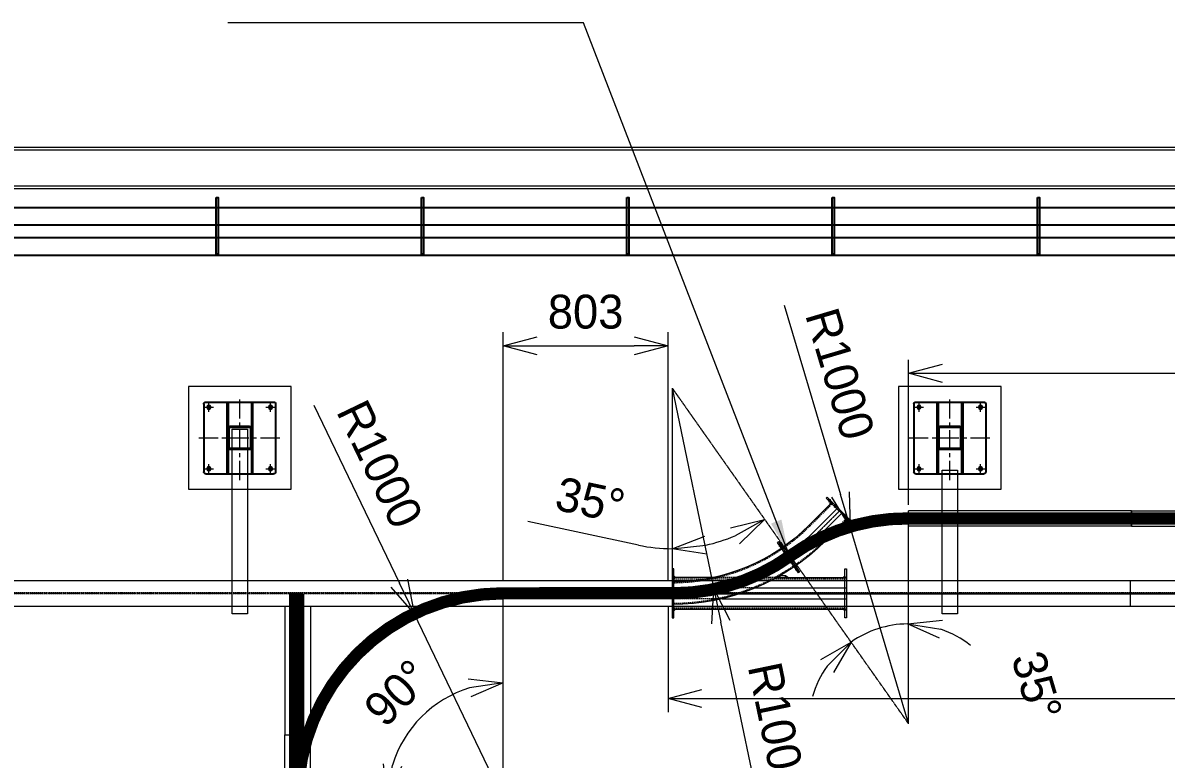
# Model space of a CAD drawing. Header units: inches. Extents: x 702888 to 852715, y 9845 to 271320.
# Drawn here: x 729489 to 735058, y 90538 to 94125 of the extents above; entities that cross this region are included whole.
import ezdxf

# ---------------------------------------------------------------- set-up
doc = ezdxf.new("R2010")
doc.units = ezdxf.units.IN
doc.header["$MEASUREMENT"] = 0
doc.header["$PDMODE"] = 34
for name, pattern in [('CENTER', [2, 1.25, -0.25, 0.25, -0.25]), ('CENTER2', [1.125, 0.75, -0.125, 0.125, -0.125]), ('GESTRICHELT2', [9.525, 6.35, -3.175]), ('HIDDEN', [9.525, 6.35, -3.175]), ('MITTE2', [725.805, 483.87, -80.645, 80.645, -80.645])]:
    doc.linetypes.add(name, pattern=pattern)
doc.layers.get('0').update_dxf_attribs({"lineweight": 5})
doc.layers.get('Defpoints').update_dxf_attribs({"lineweight": 5})
for name, color, linetype, lineweight in [('AIR PIPE', 120, 'Continuous', 5), ('Beam 150x75', 55, 'Continuous', 5), ('Beam 200', 6, 'Continuous', 0), ('BEMASSUNG', 5, 'Continuous', 0), ('CENTRE LINE', 1, 'CENTER2', 15), ('chain', 2, 'Continuous', 5), ('chain con', 52, 'Continuous', 5), ('cl', 6, 'CENTER', 5), ('MITTE', 1, 'MITTE2', 0), ('Power track', 161, 'Continuous', 5), ('UNSICHTBAR', 1, 'GESTRICHELT2', 0), ('VOLLINIE', 7, 'Continuous', 0)]:
    doc.layers.add(name, color=color, linetype=linetype, lineweight=lineweight)
for name, color, linetype in [('Conveyor_PF 1', 30, 'Continuous'), ('FREE-6M', 70, 'Continuous'), ('p5', 2, 'Continuous'), ('PF2-6 m', 200, 'Continuous'), ('Schweißnahht', 7, 'Continuous')]:
    doc.layers.add(name, color=color, linetype=linetype)
doc.dimstyles.new('D1', dxfattribs={"dimscale": 66, "dimtxt": 2.5, "dimasz": 2.5, "dimexe": 1, "dimexo": 1, "dimgap": 1.25, "dimtad": 1, "dimdec": 0, "dimdsep": 46, "dimtxsty": 'Standard', "dimblk": 'OPEN30', "dimcen": 2.5, "dimclrd": 150, "dimclre": 150, "dimclrt": 140, "dimadec": 0, "dimazin": 0, "dimtfac": 1, "dimtdec": 0, "dimtmove": 0, "dimatfit": 3, "dimfxl": 1, "dimtfill": 1, "dimlwd": 13, "dimlwe": 13, "dimarcsym": 0})

# ---------------------------------------------------------------- blocks, each defined once
blk = doc.blocks.new('A$C67DF10EB')
blk.add_lwpolyline([(-44.2, -101), (-44.2, 399), (455.8, 399), (455.8, -101)], close=True)
at = {"layer": 'cl', "color": 1, "linetype": 'CENTER', "ltscale": 75}
for p, q in [((205.8, -50), (205.8, 347.9)), ((0, 149), (411.7, 149))]:
    blk.add_line(p, q, dxfattribs=at)
at = {"layer": 'cl', "color": 1, "linetype": 'CENTER', "ltscale": 100}
for p, q in [((33.7, 299), (78, 299)), ((55.8, 276.8), (55.8, 321.1)), ((333.7, 299), (378, 299)), ((355.8, 276.8), (355.8, 321.1)), ((55.8, -23.2), (55.8, 21.1)), ((355.8, -23.2), (355.8, 21.1)), ((33.7, -1), (78, -1)), ((333.7, -1), (378, -1))]:
    blk.add_line(p, q, dxfattribs=at)
at = {"layer": 'p5', "linetype": 'Continuous'}
for p, q in [((30.8, -16), (30.8, 314)), ((370.8, 324), (40.8, 324)), ((380.8, -16), (380.8, 314)), ((380.8, 211.7), (30.8, 211.7)), ((380.8, 205.7), (30.8, 205.7)), ((380.8, 92.2), (30.8, 92.2)), ((380.8, 86.2), (30.8, 86.2)), ((370.8, -26), (40.8, -26))]:
    blk.add_line(p, q, dxfattribs=at)
for points in [[(262.6, 102.2), (262.6, 195.7, 0.414214), (252.6, 205.7), (159.1, 205.7, 0.414214), (149.1, 195.7), (149.1, 102.2, 0.414214), (159.1, 92.2), (252.6, 92.2, 0.414214)], [(257.8, 102), (257.8, 195.9, 0.414214), (252.8, 200.9), (158.9, 200.9, 0.414214), (153.9, 195.9), (153.9, 102, 0.414214), (158.9, 97), (252.8, 97, 0.414214)]]:
    blk.add_lwpolyline(points, format="xyb", close=True, dxfattribs=at)
for centre in [(55.8, 299), (355.8, 299), (55.8, -1), (355.8, -1)]:
    blk.add_circle(centre, 9, dxfattribs=at)
for centre, start, end in [((40.8, 314), 90, 180), ((370.8, 314), 0, 90), ((40.8, -16), 180, 270), ((370.8, -16), 270, 0)]:
    blk.add_arc(centre, 10, start, end, dxfattribs=at)
blk = doc.blocks.new('A$C67e8cd4e')
at = {"layer": 'Conveyor_PF 1'}
for p, q in [((6000, 229.9, 29355.5), (0, 229.9, 29355.5)), ((6000, 144.9, 29355.5), (0, 144.9, 29355.5)), ((0, 85), (6000, 85)), ((0, 0), (6000, 0))]:
    blk.add_line(p, q, dxfattribs=at)
for points in [[(1000, 279.9), (1010, 279.9), (1010, 4.9), (1000, 4.9)], [(2000, 279.9), (2010, 279.9), (2010, 4.9), (2000, 4.9)], [(3000, 279.9), (3010, 279.9), (3010, 4.9), (3000, 4.9)], [(4000, 279.9), (4010, 279.9), (4010, 4.9), (4000, 4.9)], [(5000, 279.9), (5010, 279.9), (5010, 4.9), (5000, 4.9)]]:
    blk.add_lwpolyline(points, close=True, dxfattribs=at)
blk = doc.blocks.new('t5t5')
at = {"color": 3}
for p, q in [((728637, 93519), (758818, 93519, -29355.5)), ((728637, 93507.2), (758818, 93507.2, -29355.5)), ((728637, 93330.8), (758818, 93330.8, -29355.5)), ((728637, 93319), (758818, 93319, -29355.5))]:
    blk.add_line(p, q, dxfattribs=at)
blk = doc.blocks.new('T6YY6')
at = {"linetype": 'CENTER2', "ltscale": 80}
blk.add_line((706263.8, 77134.1), (706263.8, 83265.3), dxfattribs=at)
for p, q in [((706201.3, 77210.4), (706201.3, 83210.4)), ((706201.3, 83210.4), (706326.3, 83210.4)), ((706326.3, 77210.4), (706326.3, 83210.4)), ((706201.3, 77210.4), (706326.3, 77210.4))]:
    blk.add_line(p, q)
at = {"linetype": 'HIDDEN'}
for p, q in [((706261, 83210.4), (706261, 77210.4)), ((706266.7, 83210.4), (706266.7, 77210.4))]:
    blk.add_line(p, q, dxfattribs=at)
blk = doc.blocks.new('6t5e76')
at = {"linetype": 'CENTER2', "ltscale": 80}
blk.add_line((731126.4, 90580.3), (731126.4, 91338.6), dxfattribs=at)
for p, q in [((731063.9, 90656.6), (731063.9, 91283.6)), ((731063.9, 91283.6), (731188.9, 91283.6)), ((731188.9, 90656.6), (731188.9, 91283.6)), ((731063.9, 90656.6), (731188.9, 90656.6))]:
    blk.add_line(p, q)
at = {"linetype": 'HIDDEN'}
for p, q in [((731123.5, 91283.6), (731123.5, 90656.6)), ((731129.2, 91283.6), (731129.2, 90656.6))]:
    blk.add_line(p, q, dxfattribs=at)
blk = doc.blocks.new('_Open30')
at = {"color": 0, "linetype": 'ByBlock', "lineweight": -2}
for p, q in [((-1, 0.268), (0, 0)), ((0, 0), (-1, -0.268)), ((0, 0), (-1, 0))]:
    blk.add_line(p, q, dxfattribs=at)
blk = doc.blocks.new('*D353')
at = {"color": 150, "lineweight": 13, "transparency": 16777216}
blk.add_arc((731828.7, 90345.9), 563.3, 106.8441, 163.1559, dxfattribs=at)
at = {"layer": 'Defpoints', "color": 0, "transparency": 16777216}
for p in [(731828.7, 91345.9), (730828.7, 90345.9), (731828.7, 90345.9), (731828.7, 90345.9)]:
    blk.add_point(p, dxfattribs=at)
at = {"color": 150, "lineweight": 13, "transparency": 16777216, "xscale": 165, "yscale": 165, "zscale": 165}
for p, rotation in [((731828.7, 90909.2), 8.422072742678637), ((731265.4, 90345.9), 261.5779272573213)]:
    blk.add_blockref('_Open30', p, dxfattribs=dict(at, rotation=rotation))
at = {"color": 140, "transparency": 16777216, "insert": (731313.7, 90860.9), "char_height": 165, "attachment_point": 5, "rotation": 45, "bg_fill": 3, "box_fill_scale": 1.25, "bg_fill_color": 256, "bg_fill_true_color": 13158600, "bg_fill_transparency": 0}
blk.add_mtext('90°', dxfattribs=at)
at = {"layer": 'Defpoints', "color": 0, "transparency": 16777216}
blk.add_point((731547, 90833.7), dxfattribs=at)
blk = doc.blocks.new('*D354')
at = {"color": 150, "lineweight": 13, "transparency": 16777216}
blk.add_line((732487.4, 91580.8), (731949.6, 91696.1), dxfattribs=at)
for start, end in [(282.1012, 293.0557), (257.8988, 270)]:
    blk.add_arc((732651.5, 92346.1), 782.7, start, end, dxfattribs=at)
at = {"layer": 'Defpoints', "color": 0, "transparency": 16777216}
for p in [(732651.5, 92346.1), (732651.5, 92346.1), (732962.8, 91628), (733227.3, 91528.5), (732651.5, 91346.1)]:
    blk.add_point(p, dxfattribs=at)
at = {"color": 150, "lineweight": 13, "transparency": 16777216, "xscale": 165, "yscale": 165, "zscale": 165}
for p, rotation in [((733102.1, 91706.2), 29.10626511469918), ((732651.5, 91563.4), 186.0505896304691)]:
    blk.add_blockref('_Open30', p, dxfattribs=dict(at, rotation=rotation))
at = {"color": 140, "transparency": 16777216, "insert": (732253.1, 91799.8), "char_height": 165, "attachment_point": 5, "rotation": 347.8988, "bg_fill": 3, "box_fill_scale": 1.25, "bg_fill_color": 256, "bg_fill_true_color": 13158600, "bg_fill_transparency": 0}
blk.add_mtext('35°', dxfattribs=at)
blk = doc.blocks.new('*D355')
at = {"color": 150, "lineweight": 13, "transparency": 16777216}
for start, end in [(90.6158, 125.1569), (51.5331, 71.0745), (144.6982, 164.2395)]:
    blk.add_arc((733803.1, 90711), 486.1, start, end, dxfattribs=at)
at = {"layer": 'Defpoints', "color": 0, "transparency": 16777216}
for p in [(733792.3, 91710.9), (733227.3, 91528.5), (733608.1, 91156.3), (733803.1, 90711), (733803.1, 90711)]:
    blk.add_point(p, dxfattribs=at)
at = {"color": 150, "lineweight": 13, "transparency": 16777216, "xscale": 165, "yscale": 165, "zscale": 165}
for p, rotation in [((733797.9, 91197.1), 170.8451178909305), ((733523.2, 91108.4), 44.92752054828374)]:
    blk.add_blockref('_Open30', p, dxfattribs=dict(at, rotation=rotation))
at = {"color": 140, "transparency": 16777216, "insert": (734427.5, 90895.7), "char_height": 165, "attachment_point": 5, "rotation": 286.4828, "bg_fill": 3, "box_fill_scale": 1.25, "bg_fill_color": 256, "bg_fill_true_color": 13158600, "bg_fill_transparency": 0}
blk.add_mtext('35°', dxfattribs=at)
blk = doc.blocks.new('*D356')
at = {"color": 150, "lineweight": 13, "transparency": 16777216}
for p, q in [((732651.5, 92346.1), (732855.3, 91367.1)), ((733085, 90263.3), (732888.9, 91205.6))]:
    blk.add_line(p, q, dxfattribs=at)
at = {"layer": 'Defpoints', "color": 0, "transparency": 16777216}
for p in [(732651.5, 92346.1), (732855.3, 91367.1)]:
    blk.add_point(p, dxfattribs=at)
at = {"color": 150, "lineweight": 13, "transparency": 16777216, "xscale": 165, "yscale": 165, "zscale": 165, "rotation": 101.7591212884666}
blk.add_blockref('_Open30', (732855.3, 91367.1), dxfattribs=at)
at = {"color": 140, "transparency": 16777216, "insert": (733165.3, 90687.3), "char_height": 165, "attachment_point": 5, "rotation": 281.7591, "bg_fill": 3, "box_fill_scale": 1.25, "bg_fill_color": 256, "bg_fill_true_color": 13158600, "bg_fill_transparency": 0}
blk.add_mtext('R1000', dxfattribs=at)
blk = doc.blocks.new('*D357')
at = {"color": 150, "lineweight": 13, "transparency": 16777216}
for p, q in [((733197.1, 92750.3), (733471.3, 91827.7)), ((733803.1, 90711), (733518.3, 91669.5))]:
    blk.add_line(p, q, dxfattribs=at)
at = {"layer": 'Defpoints', "color": 0, "transparency": 16777216}
for p in [(733518.3, 91669.5), (733803.1, 90711)]:
    blk.add_point(p, dxfattribs=at)
at = {"color": 150, "lineweight": 13, "transparency": 16777216, "xscale": 165, "yscale": 165, "zscale": 165, "rotation": 286.5490317260261}
blk.add_blockref('_Open30', (733518.3, 91669.5), dxfattribs=at)
at = {"color": 140, "transparency": 16777216, "insert": (733468.8, 92415.1), "char_height": 165, "attachment_point": 5, "rotation": 286.549, "bg_fill": 3, "box_fill_scale": 1.25, "bg_fill_color": 256, "bg_fill_true_color": 13158600, "bg_fill_transparency": 0}
blk.add_mtext('R1000', dxfattribs=at)
blk = doc.blocks.new('*D358')
at = {"color": 150, "lineweight": 13, "transparency": 16777216}
for p, q in [((730906, 92262.9), (731323.4, 91395.7)), ((731828.7, 90345.9), (731395, 91247))]:
    blk.add_line(p, q, dxfattribs=at)
at = {"layer": 'Defpoints', "color": 0, "transparency": 16777216}
for p in [(731395, 91247), (731828.7, 90345.9)]:
    blk.add_point(p, dxfattribs=at)
at = {"color": 150, "lineweight": 13, "transparency": 16777216, "xscale": 165, "yscale": 165, "zscale": 165, "rotation": 295.7016448153103}
blk.add_blockref('_Open30', (731395, 91247), dxfattribs=at)
at = {"color": 140, "transparency": 16777216, "insert": (731227.6, 91975.2), "char_height": 165, "attachment_point": 5, "rotation": 295.7016, "bg_fill": 3, "box_fill_scale": 1.25, "bg_fill_color": 256, "bg_fill_true_color": 13158600, "bg_fill_transparency": 0}
blk.add_mtext('R1000', dxfattribs=at)
blk = doc.blocks.new('RT65Y6')
blk.add_line((765481.4, 80438.9), (765481.2, 79769.9))
blk = doc.blocks.new('Beam 150')
for p, q in [((747338.2, 57630.4), (741338.3, 57630.4)), ((747338.2, 57555.4), (747338.2, 57630.4)), ((747338.2, 57555.4), (741338.3, 57555.4))]:
    blk.add_line(p, q)
at = {"linetype": 'HIDDEN'}
for p, q in [((747338.2, 57595.4), (741338.3, 57595.4)), ((747338.2, 57590.4), (741338.3, 57590.4))]:
    blk.add_line(p, q, dxfattribs=at)
at = {"linetype": 'CENTER2', "ltscale": 30}
blk.add_line((741338.3, 57592.9), (747338.2, 57592.9), dxfattribs=at)
blk = doc.blocks.new('JUYKYKUKY')
for p, q in [((734888.3, 91748.4), (733803.1, 91748.4)), ((733803.1, 91673.4), (733803.1, 91748.4)), ((733803.1, 91673.4), (733803.1, 91748.4)), ((734888.3, 91673.4), (734888.3, 91748.4)), ((734888.3, 91673.4), (733803.1, 91673.4))]:
    blk.add_line(p, q)
at = {"linetype": 'HIDDEN'}
for p, q in [((734888.3, 91713.4), (733803.1, 91713.4)), ((734888.3, 91708.4), (733803.1, 91708.4))]:
    blk.add_line(p, q, dxfattribs=at)
at = {"linetype": 'CENTER2', "ltscale": 30}
blk.add_line((733803.1, 91710.9), (734888.3, 91710.9), dxfattribs=at)
blk = doc.blocks.new('*D533')
at = {"color": 150, "lineweight": 13, "transparency": 16777216}
for p, q in [((732631.7, 91279.9), (732631.7, 90767.2)), ((741090.8, 91160.1), (741090.8, 90767.2)), ((732796.7, 90833.2), (740925.8, 90833.2))]:
    blk.add_line(p, q, dxfattribs=at)
at = {"layer": 'Defpoints', "color": 0, "transparency": 16777216}
for p in [(732631.7, 91345.9), (741090.8, 91226.1), (741090.8, 90833.2)]:
    blk.add_point(p, dxfattribs=at)
at = {"color": 150, "lineweight": 13, "transparency": 16777216, "xscale": 165, "yscale": 165, "zscale": 165, "rotation": 180}
blk.add_blockref('_Open30', (732631.7, 90833.2), dxfattribs=at)
at = {"color": 150, "lineweight": 13, "transparency": 16777216, "xscale": 165, "yscale": 165, "zscale": 165}
blk.add_blockref('_Open30', (741090.8, 90833.2), dxfattribs=at)
at = {"color": 140, "transparency": 16777216, "insert": (736861.2, 90998.2), "char_height": 165, "attachment_point": 5, "bg_fill": 3, "box_fill_scale": 1.25, "bg_fill_color": 256, "bg_fill_true_color": 13158600, "bg_fill_transparency": 0}
blk.add_mtext('8459', dxfattribs=at)
blk = doc.blocks.new('*D534')
at = {"color": 150, "lineweight": 13, "transparency": 16777216}
for p, q in [((733803.1, 91777), (733803.1, 92484.1)), ((743797, 91777), (743797, 92484.1)), ((733968.1, 92418.1), (743632, 92418.1))]:
    blk.add_line(p, q, dxfattribs=at)
at = {"layer": 'Defpoints', "color": 0, "transparency": 16777216}
for p in [(743797, 92418.1), (733803.1, 91711), (743797, 91711)]:
    blk.add_point(p, dxfattribs=at)
at = {"color": 150, "lineweight": 13, "transparency": 16777216, "xscale": 165, "yscale": 165, "zscale": 165, "rotation": 180}
blk.add_blockref('_Open30', (733803.1, 92418.1), dxfattribs=at)
at = {"color": 150, "lineweight": 13, "transparency": 16777216, "xscale": 165, "yscale": 165, "zscale": 165}
blk.add_blockref('_Open30', (743797, 92418.1), dxfattribs=at)
at = {"color": 140, "transparency": 16777216, "insert": (738800, 92583.1), "char_height": 165, "attachment_point": 5, "bg_fill": 3, "box_fill_scale": 1.25, "bg_fill_color": 256, "bg_fill_true_color": 13158600, "bg_fill_transparency": 0}
blk.add_mtext('9994', dxfattribs=at)
blk = doc.blocks.new('*D560')
at = {"color": 150, "lineweight": 13, "transparency": 16777216}
for p, q in [((731828.7, 91411.9), (731828.7, 92618.1)), ((732631.7, 91411.9), (732631.7, 92618.1)), ((731993.7, 92552.1), (732466.7, 92552.1))]:
    blk.add_line(p, q, dxfattribs=at)
at = {"layer": 'Defpoints', "color": 0, "transparency": 16777216}
for p in [(732631.7, 92552.1), (731828.7, 91345.9), (732631.7, 91345.9)]:
    blk.add_point(p, dxfattribs=at)
at = {"color": 150, "lineweight": 13, "transparency": 16777216, "xscale": 165, "yscale": 165, "zscale": 165, "rotation": 180}
blk.add_blockref('_Open30', (731828.7, 92552.1), dxfattribs=at)
at = {"color": 150, "lineweight": 13, "transparency": 16777216, "xscale": 165, "yscale": 165, "zscale": 165}
blk.add_blockref('_Open30', (732631.7, 92552.1), dxfattribs=at)
at = {"color": 140, "transparency": 16777216, "insert": (732230.2, 92717.1), "char_height": 165, "attachment_point": 5, "bg_fill": 3, "box_fill_scale": 1.25, "bg_fill_color": 256, "bg_fill_true_color": 13158600, "bg_fill_transparency": 0}
blk.add_mtext('803', dxfattribs=at)
blk = doc.blocks.new('4564')
blk.add_lwpolyline([(0, -90), (0, 90), (-6, 90), (-6, -90)], close=True)
at = {"layer": 'cl'}
for p, q in [((-10.7, 70), (4.7, 70)), ((-10.7, 30), (4.7, 30)), ((-10.7, -30), (4.7, -30)), ((-10.7, -70), (4.7, -70)), ((-10.7, -70), (4.7, -70))]:
    blk.add_line(p, q, dxfattribs=at)
at = {"layer": 'UNSICHTBAR'}
for p, q in [((0, 78.5), (-6, 78.5)), ((0, 75.2), (-6, 75.2)), ((-6, 64.7), (0, 64.7)), ((0, 61.5), (-6, 61.5)), ((0, 35.2), (-6, 35.2)), ((-6, 24.7), (0, 24.7)), ((0, -24.8), (-6, -24.8)), ((-6, -35.3), (0, -35.3)), ((0, -61.5), (-6, -61.5)), ((0, -64.8), (-6, -64.8)), ((-6, -75.3), (0, -75.3)), ((0, -78.5), (-6, -78.5))]:
    blk.add_line(p, q, dxfattribs=at)
blk = doc.blocks.new('a5')
at = {"layer": 'Schweißnahht'}
for p, q in [((0, 0), (0, 7.0711)), ((0, 7.0711), (7.0711, 0)), ((0, 0), (7.0711, 0))]:
    blk.add_line(p, q, dxfattribs=at)
blk.add_solid([(0, 0), (7.0711, 0), (0, 7.0711)], dxfattribs=at)
blk = doc.blocks.new('5675')
at = {"color": 0, "xscale": -1, "rotation": 245.6826648405639}
blk.add_blockref('4564', (2.5, 5.5), dxfattribs=at)
for p, rotation in [((-50.2, 22.7), 156.2046123827377), ((50.2, -22.7), 245.6824849964191)]:
    blk.add_blockref('a5', p, dxfattribs=dict(rotation=rotation))
blk = doc.blocks.new('*U84')
at = {"color": 0, "rotation": 24.31733515946038}
blk.add_blockref('5675', (0, -3), dxfattribs=at)
blk = doc.blocks.new('45y6uy5')
for p, q in [((186344.6, 116202.2), (186509.5, 116202.2)), ((186509.5, 116202.2), (186596, 116202.2)), ((186588, 116152.2), (187194.6, 116152.2)), ((186596, 116202.2), (187194.6, 116202.2)), ((186635.3, 116099.2), (186487.8, 116099.2)), ((186751.1, 116099.2), (187194.6, 116099.2)), ((186549.5, 116049.2), (186344.6, 116049.2)), ((186684.2, 116049.2), (186768.1, 116049.2)), ((186854.6, 116049.2), (187194.6, 116049.2))]:
    blk.add_line(p, q)
at = {"ltscale": 20}
for p, q in [((187152, 115709.7), (187040.3, 115821.4)), ((187174.7, 115732.3), (187062.9, 115844.1)), ((187202.2, 115759.9), (187090.5, 115871.7)), ((187124.5, 115682.1), (187012.7, 115793.9))]:
    blk.add_line(p, q, dxfattribs=at)
for points in [[(186352.6, 116245.7), (186352.6, 116005.7), (186344.6, 116005.7), (186344.6, 116245.7)], [(187186.6, 116245.7), (187186.6, 116005.7), (187194.6, 116005.7), (187194.6, 116245.7)]]:
    blk.add_lwpolyline(points, close=True)
for radius in [1055, 1016, 984, 945]:
    blk.add_arc((186344.5, 115125.7), radius, 45, 90)
at = {"layer": 'cl'}
blk.add_line((187163.3, 115721), (187051.6, 115832.8), dxfattribs=at)
blk.add_arc((186344.5, 115125.7), 1000, 45, 90, dxfattribs=at)
at = {"layer": 'MITTE'}
blk.add_line((187194.6, 116125.7), (186344.6, 116125.7), dxfattribs=at)
at = {"layer": 'Schweißnahht'}
blk.add_solid([(186868.8, 116041.2), (186878.8, 116041.2), (186877.6, 116036.1)], dxfattribs=at)
at = {"layer": 'UNSICHTBAR'}
for p, q in [((186344.6, 116196.2), (187194.6, 116196.2)), ((186588.1, 116152.2), (186344.6, 116152.2)), ((186487.8, 116099.2), (186344.6, 116099.2)), ((186751.2, 116099.2), (186635.3, 116099.2)), ((186344.6, 116055.2), (187194.6, 116055.2)), ((186684.2, 116049.2), (186549.5, 116049.2)), ((186854.6, 116049.2), (186768.1, 116049.2)), ((187198.7, 115756.4), (187087, 115868.1)), ((187128, 115685.7), (187016.3, 115797.4))]:
    blk.add_line(p, q, dxfattribs=at)
for radius in [1050, 950]:
    blk.add_arc((186344.5, 115125.7), radius, 45, 90, dxfattribs=at)
at = {"layer": 'VOLLINIE'}
blk.add_lwpolyline([(186898.8, 116041.2), (186868.8, 116041.2), (186868.8, 116049.2), (186898.8, 116049.2)], close=True, dxfattribs=at)
at = {"linetype": 'ByBlock', "lineweight": -2, "transparency": 16777216, "xscale": -0.9999999999999998, "rotation": 55.31619248081007}
blk.add_blockref('*U84', (186911.1, 115949.7), dxfattribs=at)
at = {"linetype": 'ByBlock', "lineweight": -2, "transparency": 16777216, "rotation": 225.0000000000834}
blk.add_blockref('*U84', (187161.2, 115723.1), dxfattribs=at)
at = {"layer": 'BEMASSUNG', "xscale": -1}
for p, rotation in [((186352.6, 116202.2), 270), ((186868.8, 116049.2), 90), ((186898.8, 116049.2), 180), ((187186.6, 116049.2), 90)]:
    blk.add_blockref('a5', p, dxfattribs=dict(at, rotation=rotation))
at = {"layer": 'BEMASSUNG'}
blk.add_blockref('a5', (186352.6, 116202.2), dxfattribs=at)
at = {"layer": 'BEMASSUNG', "xscale": -1}
blk.add_blockref('a5', (187186.6, 116202.2), dxfattribs=at)
at = {"layer": 'BEMASSUNG', "rotation": 270}
blk.add_blockref('a5', (186352.6, 116049.2), dxfattribs=at)

msp = doc.modelspace()

# ---------------------------------------------------------------- linework, layer by layer
at = {"color": 161}
for points in [[(730508.168, 91246.126), (730508.168, 92146.126), (730583.168, 92146.126), (730583.168, 91246.126)], [(733966.459, 91246.126), (733966.459, 91946.126), (734041.459, 91946.126), (734041.459, 91246.126)]]:
    msp.add_lwpolyline(points, close=True, dxfattribs=at)
at = {"layer": 'AIR PIPE', "const_width": 75}
msp.add_lwpolyline([(741064.271, 78656.595), (730822.521, 78656.595), (730822.521, 91343.276)], dxfattribs=at)
at = {"layer": 'CENTRE LINE'}
for p, q in [((732651.46, 92346.126), (732651.46, 91346.126)), ((732651.46, 92346.126), (733227.277, 91528.547)), ((733803.094, 90710.968), (733227.277, 91528.547)), ((731828.668, 90345.931), (731828.668, 91345.931))]:
    msp.add_line(p, q, dxfattribs=at)
at = {"layer": 'chain', "color": 1}
msp.add_line((732949.164, 91346.126), (732180.727, 91346.126), dxfattribs=at)
at = {"layer": 'chain con', "color": 51, "true_color": 0xf7f281}
msp.add_lwpolyline([(749888.78, 78589.136, 60, 60, 0), (731828.668, 78592.915, 60, 60, -0.41426692), (730828.669, 79591.666, 60, 60, 0), (730828.512, 90345.931, 60, 60, -0.41317221), (731825.182, 91345.925, 60, 60, 0), (732660.728, 91346.17, 60, 60, 0.15699914), (733227.122, 91528.547, 60, 60, -0.15975562), (733803.094, 91710.731, 60, 60, 0), (744598.872, 91710.731, 60, 60, -1.00602949)], format="xyseb", dxfattribs=at)
at = {"layer": 'FREE-6M', "ltscale": 20}
msp.add_line((732631.706, 91345.931), (741090.79, 91345.931), dxfattribs=at)
at = {"layer": 'PF2-6 m', "ltscale": 20}
msp.add_line((732631.706, 91345.931), (731828.668, 91345.931), dxfattribs=at)
msp.add_arc((731828.668, 90345.931), 1000, 90, 179.999994, dxfattribs=at)
at = {"layer": 'Power track', "ltscale": 20}
for centre, start, end in [((733803.094, 90710.968), 90, 125.156855), ((732651.46, 92346.126), 270, 305.156855)]:
    msp.add_arc(centre, 1000, start, end, dxfattribs=at)

# ---------------------------------------------------------------- block references
msp.add_blockref('t5t5', (0, 0))
at = {"color": 1, "xscale": -1, "rotation": 270}
for p in [(730396.699, 91897.039), (733854.99, 91897.039)]:
    msp.add_blockref('A$C67DF10EB', p, dxfattribs=at)
at = {"layer": 'Beam 150x75', "rotation": 180}
msp.add_blockref('Beam 150', (1482226.542, 149303.764), dxfattribs=at)
at = {"layer": 'Beam 200', "rotation": 270}
for p in [(651671.953, 797609.957), (657671.953, 797609.957)]:
    msp.add_blockref('T6YY6', p, dxfattribs=at)
at = {"layer": 'Beam 200'}
for name, p in [('6t5e76', (-297.703, 0)), ('T6YY6', (24564.837, 7446.216))]:
    msp.add_blockref(name, p, dxfattribs=at)
at = {"layer": 'chain', "color": 1}
msp.add_blockref('A$C67e8cd4e', (729430.682, 92994.033), dxfattribs=at)

# ---------------------------------------------------------------- next in the draw order: dimensions: what is measured, and where the dimension line sits
for base, line1, line2, picture, middle in [((732962.777, 91628.02), ((732651.46, 92346.126), (732651.46, 91346.126)), ((732651.46, 92346.126), (733227.277, 91528.547)), '*D354', (732253.081, 91799.818)), ((731547.029, 90833.744), ((731828.668, 90345.931), (730828.668, 90345.931)), ((731828.668, 90345.931), (731828.668, 91345.931)), '*D353', (731313.698, 90860.901))]:
    dim = msp.add_angular_dim_2l(base=base, line1=line1, line2=line2, dimstyle='D1')
    dim.commit()
    dim.dimension.update_dxf_attribs({"geometry": picture, "text_midpoint": middle})

# ---------------------------------------------------------------- next in the draw order: dimensions: what is measured, and where the dimension line sits
dim = msp.add_radius_dim(center=(731828.668, 90345.931), mpoint=(731394.983, 91246.995), dimstyle='D1')
dim.commit()
dim.dimension.update_dxf_attribs({"geometry": '*D358', "text_midpoint": (731227.611, 91975.204)})
dim = msp.add_angular_dim_2l(base=(733608.134, 91156.3), line1=((733792.347, 91710.911), (733803.094, 90710.968)), line2=((733803.094, 90710.968), (733227.277, 91528.547)), dimstyle='D1')
dim.commit()
dim.dimension.update_dxf_attribs({"geometry": '*D355', "text_midpoint": (734269.254, 90848.899), "dimtype": 162})

# ---------------------------------------------------------------- next in the draw order: dimensions: what is measured, and where the dimension line sits
dim = msp.add_radius_dim(center=(732651.46, 92346.126), mpoint=(732855.258, 91367.113), dimstyle='D1')
dim.commit()
dim.dimension.update_dxf_attribs({"geometry": '*D356', "text_midpoint": (733165.313, 90687.284)})

# ---------------------------------------------------------------- next in the draw order: dimensions: what is measured, and where the dimension line sits
dim = msp.add_radius_dim(center=(733803.094, 90710.968), mpoint=(733518.258, 91669.545), dimstyle='D1')
dim.commit()
dim.dimension.update_dxf_attribs({"geometry": '*D357', "text_midpoint": (733468.849, 92415.105)})

# ---------------------------------------------------------------- next in the draw order: linework, layer by layer
at = {"layer": 'CENTRE LINE'}
msp.add_line((733803.094, 90710.968), (733803.094, 91710.911), dxfattribs=at)

# ---------------------------------------------------------------- next in the draw order: block references
at = {"layer": 'Beam 150x75'}
msp.add_blockref('JUYKYKUKY', (0, 0), dxfattribs=at)
at = {"layer": 'BEMASSUNG'}
msp.add_blockref('RT65Y6', (-34652.557, 10329.718), dxfattribs=at)

# ---------------------------------------------------------------- next in the draw order: dimensions: what is measured, and where the dimension line sits
for base, p1, p2, picture, middle in [((743796.985, 92418.05), (733803.094, 91710.968), (743796.985, 91710.968), '*D534', (738800.039, 92583.05)), ((741090.791, 90833.168), (732631.706, 91345.931), (741090.791, 91226.126), '*D533', (736861.248, 90998.168))]:
    dim = msp.add_linear_dim(base=base, p1=p1, p2=p2, dimstyle='D1')
    dim.commit()
    dim.dimension.update_dxf_attribs({"geometry": picture, "text_midpoint": middle})

# ---------------------------------------------------------------- next in the draw order: linework, layer by layer
at = {"layer": 'Power track', "ltscale": 20}
msp.add_lwpolyline([(743796.985, 91710.968), (739249.528, 91710.911), (733792.347, 91710.911)], dxfattribs=at)

# ---------------------------------------------------------------- next in the draw order: dimensions: what is measured, and where the dimension line sits
dim = msp.add_linear_dim(base=(732631.706, 92552.092), p1=(731828.668, 91345.931), p2=(732631.706, 91345.931), dimstyle='D1')
dim.commit()
dim.dimension.update_dxf_attribs({"geometry": '*D560', "text_midpoint": (732230.187, 92717.092)})

# ---------------------------------------------------------------- next in the draw order: block references
at = {"xscale": -1, "rotation": 180}
msp.add_blockref('45y6uy5', (546306.906, 207471.779), dxfattribs=at)

# ---------------------------------------------------------------- next in the draw order: leaders
at = {"annotation_type": 0, "has_hookline": 1, "hookline_direction": 1, "text_width": 1485}
msp.add_leader([(733218.056, 91541.64), (732219.647, 94125.206), (732054.647, 94125.206)], dimstyle='D1', override={"dimgap": 1.25, "dimtad": 1}, dxfattribs=at)

doc.saveas('drawing.dxf')
